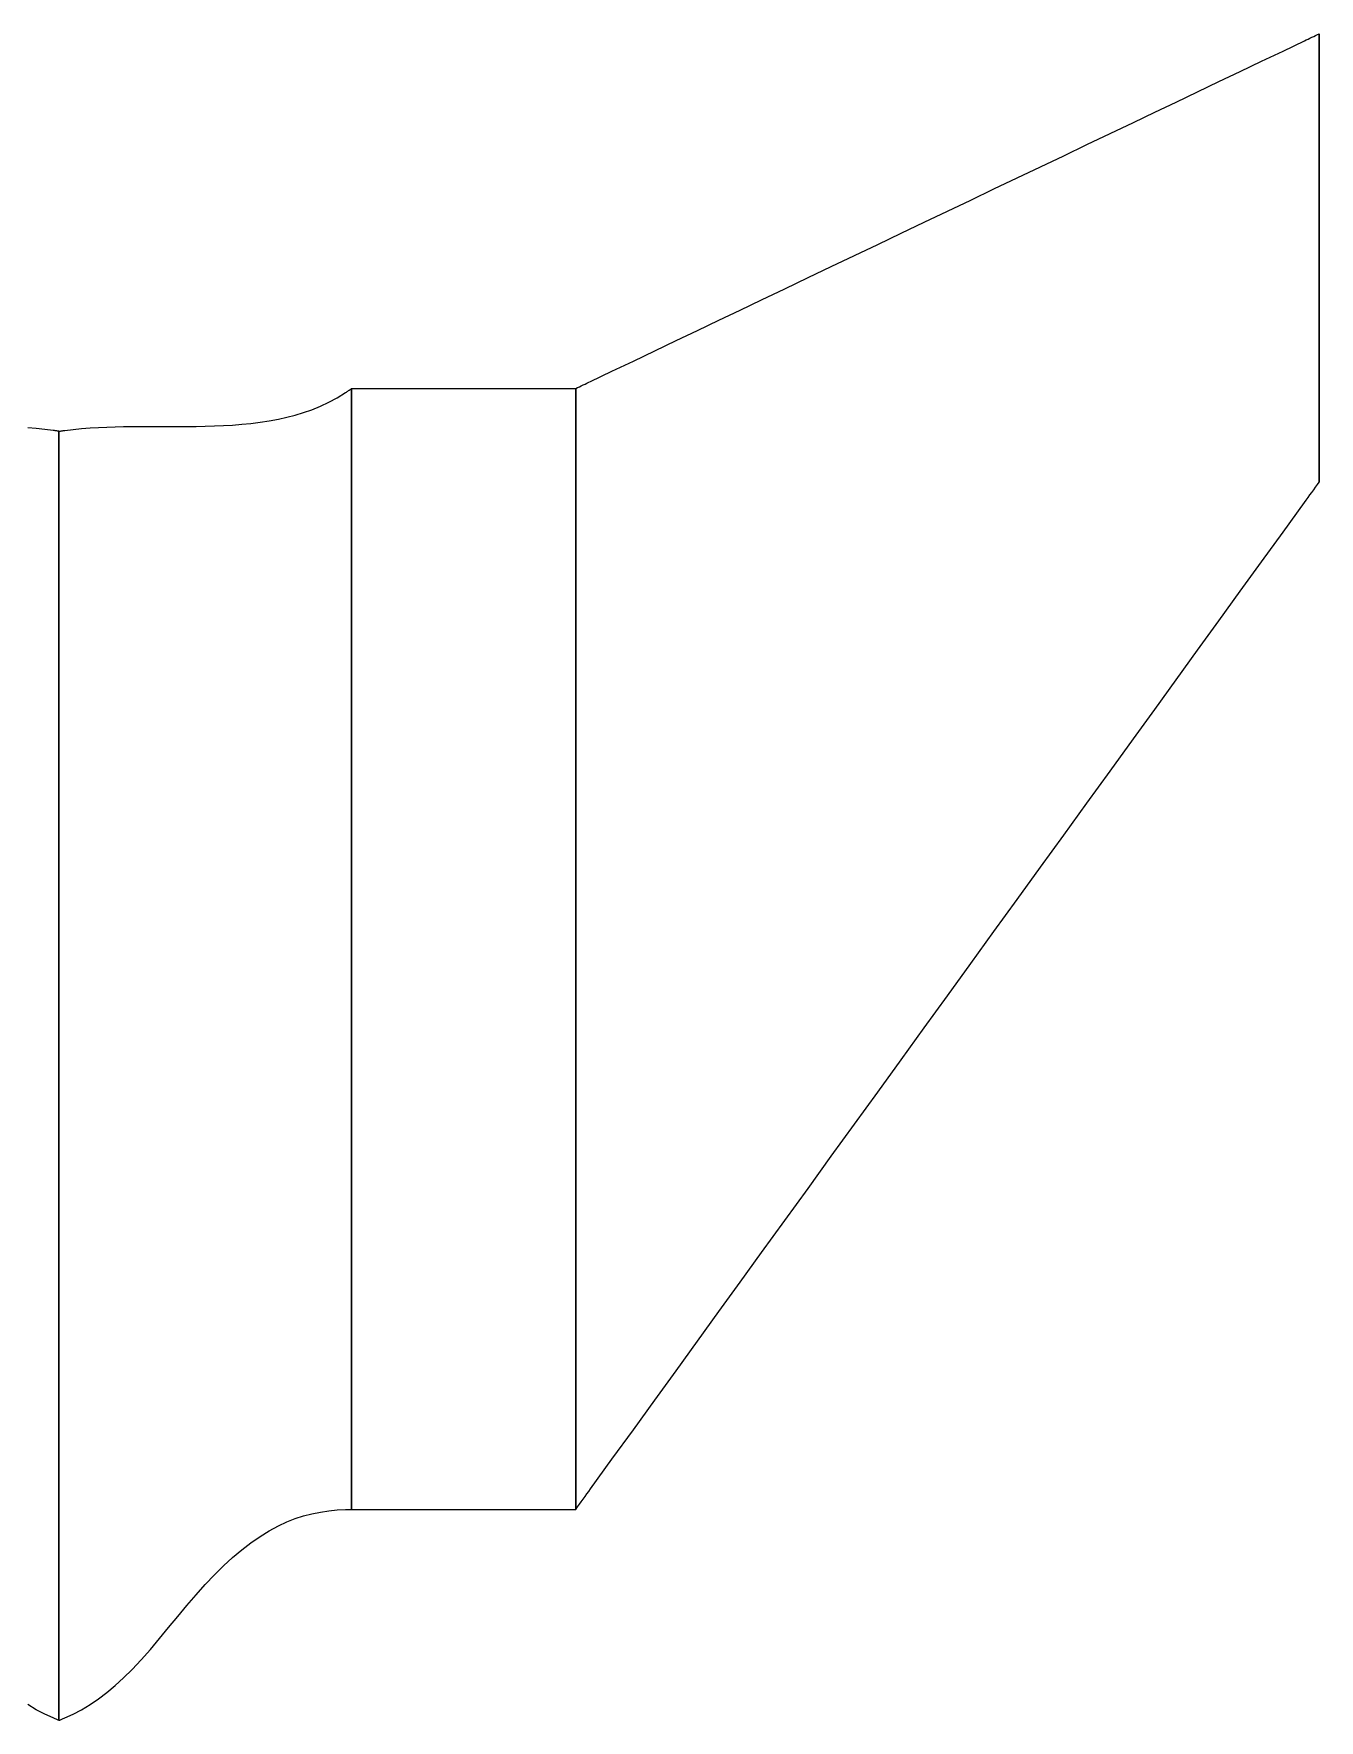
# Model space of a CAD drawing. Header units: metres. Extents: x -0.45 to 0.6, y -0.45 to 0.6.
# Drawn here: x -0.2293 to 0, y 0.3009 to 0.6017 of the extents above; entities that cross this region are included whole.
import ezdxf

# ---------------------------------------------------------------- set-up
doc = ezdxf.new("R2010")
doc.units = ezdxf.units.M

msp = doc.modelspace()

# ---------------------------------------------------------------- linework, layer by layer
at = {"layer": 'LAV-1 main body_Surf[0]_v1', "color": 0}
for points in [[(-0.224784, 0.530802, 0), (-0.224784, 0.530802, 0), (-0.224784, 0.530802, 0), (-0.224784, 0.530802, 0), (-0.224784, 0.530802, 0), (-0.224784, 0.530802, 0), (-0.224784, 0.530802, 0), (-0.224784, 0.530802, 0), (-0.224784, 0.530802, 0), (-0.224914, 0.530821, 0), (-0.225045, 0.53084, 0), (-0.225175, 0.530858, 0), (-0.225306, 0.530876, 0), (-0.225436, 0.530894, 0), (-0.225567, 0.530912, 0), (-0.225697, 0.530929, 0), (-0.225827, 0.530946, 0), (-0.227327, 0.531122, 0), (-0.228827, 0.531267, 0), (-0.230327, 0.531382, 0)], [(-0.224784, 0.530802, 0), (-0.224784, 0.530802, 0), (-0.224784, 0.530802, 0), (-0.224784, 0.530802, 0), (-0.224784, 0.530802, 0), (-0.224784, 0.530802, 0), (-0.224784, 0.530802, 0), (-0.224784, 0.530802, 0), (-0.224784, 0.530802, 0), (-0.224914, 0.530821, 0), (-0.225045, 0.53084, 0), (-0.225175, 0.530858, 0), (-0.225306, 0.530876, 0), (-0.225436, 0.530894, 0), (-0.225567, 0.530912, 0), (-0.225697, 0.530929, 0), (-0.225827, 0.530946, 0), (-0.227327, 0.531122, 0), (-0.228827, 0.531267, 0), (-0.230327, 0.531382, 0)], [(-0.224784, 0.530802, 0), (-0.224784, 0.530802, 0), (-0.224784, 0.530802, 0), (-0.224784, 0.530802, 0), (-0.224784, 0.530802, 0), (-0.224784, 0.530802, 0), (-0.224784, 0.530802, 0), (-0.224784, 0.530802, 0), (-0.224784, 0.530802, 0), (-0.224914, 0.530821, 0), (-0.225045, 0.53084, 0), (-0.225175, 0.530858, 0), (-0.225306, 0.530876, 0), (-0.225436, 0.530894, 0), (-0.225567, 0.530912, 0), (-0.225697, 0.530929, 0), (-0.225827, 0.530946, 0), (-0.227327, 0.531122, 0), (-0.228827, 0.531267, 0), (-0.230327, 0.531382, 0)], [(-0.224784, 0.530802, 0), (-0.224784, 0.530802, 0), (-0.224784, 0.530802, 0), (-0.224784, 0.530802, 0), (-0.224784, 0.530802, 0), (-0.224784, 0.530802, 0), (-0.224784, 0.530802, 0), (-0.224784, 0.530802, 0), (-0.224784, 0.530802, 0), (-0.224914, 0.530821, 0), (-0.225045, 0.53084, 0), (-0.225175, 0.530858, 0), (-0.225306, 0.530876, 0), (-0.225436, 0.530894, 0), (-0.225567, 0.530912, 0), (-0.225697, 0.530929, 0), (-0.225827, 0.530946, 0), (-0.227327, 0.531122, 0), (-0.228827, 0.531267, 0), (-0.230327, 0.531382, 0)], [(-0.224784, 0.530802, 0), (-0.224784, 0.530802, 0), (-0.224784, 0.530802, 0), (-0.224784, 0.530802, 0), (-0.224784, 0.530802, 0), (-0.224784, 0.530802, 0), (-0.224784, 0.530802, 0), (-0.224784, 0.530802, 0), (-0.224784, 0.530802, 0), (-0.224784, 0.501835, 0), (-0.224784, 0.472864, 0), (-0.224784, 0.443875, 0), (-0.224784, 0.414834, 0), (-0.224784, 0.385709, 0), (-0.224784, 0.356582, 0), (-0.224784, 0.327631, 0), (-0.224784, 0.300904, 0), (-0.224784, 0.300904, 0), (-0.224784, 0.300904, 0), (-0.224784, 0.300904, 0), (-0.224784, 0.300904, 0), (-0.224784, 0.300904, 0), (-0.224784, 0.300904, 0), (-0.224784, 0.300904, 0), (-0.224784, 0.300904, 0), (-0.224784, 0.300904, 0), (-0.224784, 0.300904, 0), (-0.224784, 0.300904, 0), (-0.224784, 0.300904, 0), (-0.224784, 0.300904, 0), (-0.224784, 0.300904, 0), (-0.224784, 0.300904, 0), (-0.224784, 0.300904, 0), (-0.224784, 0.327631, 0), (-0.224784, 0.356582, 0), (-0.224784, 0.385709, 0), (-0.224784, 0.414834, 0), (-0.224784, 0.443875, 0), (-0.224784, 0.472864, 0), (-0.224784, 0.501835, 0), (-0.224784, 0.530802, 0), (-0.224784, 0.530802, 0), (-0.224784, 0.530802, 0), (-0.224784, 0.530802, 0), (-0.224784, 0.530802, 0), (-0.224784, 0.530802, 0), (-0.224784, 0.530802, 0), (-0.224784, 0.530802, 0), (-0.224784, 0.530802, 0), (-0.224784, 0.530802, 0), (-0.224784, 0.530802, 0), (-0.224784, 0.530802, 0), (-0.224784, 0.530802, 0)], [(-0.224784, 0.530802, 0), (-0.224784, 0.530802, 0), (-0.224784, 0.530802, 0), (-0.224784, 0.530802, 0), (-0.224784, 0.530802, 0), (-0.224784, 0.530802, 0), (-0.224784, 0.530802, 0), (-0.224784, 0.530802, 0), (-0.224784, 0.530802, 0), (-0.224784, 0.501877, 0), (-0.224784, 0.472941, 0), (-0.224784, 0.444007, 0), (-0.224784, 0.415081, 0), (-0.224784, 0.386162, 0), (-0.224784, 0.357245, 0), (-0.224784, 0.328319, 0), (-0.224784, 0.300904, 0), (-0.224784, 0.300904, 0), (-0.224784, 0.300904, 0), (-0.224784, 0.300904, 0), (-0.224784, 0.300904, 0), (-0.224784, 0.300904, 0), (-0.224784, 0.300904, 0), (-0.224784, 0.300904, 0), (-0.224784, 0.300904, 0), (-0.224784, 0.300904, 0), (-0.224784, 0.300904, 0), (-0.224784, 0.300904, 0), (-0.224784, 0.300904, 0), (-0.224784, 0.300904, 0), (-0.224784, 0.300904, 0), (-0.224784, 0.300904, 0), (-0.224784, 0.300904, 0), (-0.224784, 0.326942, 0), (-0.224784, 0.355919, 0), (-0.224784, 0.385256, 0), (-0.224784, 0.414586, 0), (-0.224784, 0.443743, 0), (-0.224784, 0.472787, 0), (-0.224784, 0.501793, 0), (-0.224784, 0.530802, 0), (-0.224784, 0.530802, 0), (-0.224784, 0.530802, 0), (-0.224784, 0.530802, 0), (-0.224784, 0.530802, 0), (-0.224784, 0.530802, 0), (-0.224784, 0.530802, 0), (-0.224784, 0.530802, 0), (-0.224784, 0.530802, 0), (-0.224784, 0.530802, 0), (-0.224784, 0.530802, 0), (-0.224784, 0.530802, 0), (-0.224784, 0.530802, 0)], [(-0.224784, 0.300904, 0), (-0.224784, 0.300904, 0), (-0.224784, 0.300904, 0), (-0.224784, 0.300904, 0), (-0.224784, 0.300904, 0), (-0.224784, 0.300904, 0), (-0.224784, 0.300904, 0), (-0.224784, 0.300904, 0), (-0.224784, 0.300904, 0), (-0.224914, 0.300951, 0), (-0.225045, 0.301, 0), (-0.225175, 0.301049, 0), (-0.225306, 0.301099, 0), (-0.225436, 0.30115, 0), (-0.225567, 0.301202, 0), (-0.225697, 0.301255, 0), (-0.225827, 0.301309, 0), (-0.227327, 0.301989, 0), (-0.228827, 0.302784, 0), (-0.230327, 0.303694, 0)], [(-0.224784, 0.300904, 0), (-0.224784, 0.300904, 0), (-0.224784, 0.300904, 0), (-0.224784, 0.300904, 0), (-0.224784, 0.300904, 0), (-0.224784, 0.300904, 0), (-0.224784, 0.300904, 0), (-0.224784, 0.300904, 0), (-0.224784, 0.300904, 0), (-0.224914, 0.300951, 0), (-0.225045, 0.301, 0), (-0.225175, 0.301049, 0), (-0.225306, 0.301099, 0), (-0.225436, 0.30115, 0), (-0.225567, 0.301202, 0), (-0.225697, 0.301255, 0), (-0.225827, 0.301309, 0), (-0.227327, 0.301989, 0), (-0.228827, 0.302784, 0), (-0.230327, 0.303694, 0)], [(-0.224784, 0.300904, 0), (-0.224784, 0.300904, 0), (-0.224784, 0.300904, 0), (-0.224784, 0.300904, 0), (-0.224784, 0.300904, 0), (-0.224784, 0.300904, 0), (-0.224784, 0.300904, 0), (-0.224784, 0.300904, 0), (-0.224784, 0.300904, 0), (-0.224914, 0.300951, 0), (-0.225045, 0.301, 0), (-0.225175, 0.301049, 0), (-0.225306, 0.301099, 0), (-0.225436, 0.30115, 0), (-0.225567, 0.301202, 0), (-0.225697, 0.301255, 0), (-0.225827, 0.301309, 0), (-0.227327, 0.301989, 0), (-0.228827, 0.302784, 0), (-0.230327, 0.303694, 0)]]:
    msp.add_polyline3d(points, dxfattribs=at)
at = {"layer": 'LAV-1 main body_Surf[1]_v1', "color": 0}
for points in [[(-0.224784, 0.530802, 0), (-0.224784, 0.530802, 0), (-0.224784, 0.530802, 0), (-0.224784, 0.530802, 0), (-0.224784, 0.530802, 0), (-0.224784, 0.530802, 0), (-0.224784, 0.530802, 0), (-0.224784, 0.530802, 0), (-0.224784, 0.530802, 0), (-0.224653, 0.530821, 0), (-0.224523, 0.53084, 0), (-0.224393, 0.530858, 0), (-0.224262, 0.530876, 0), (-0.224132, 0.530894, 0), (-0.224001, 0.530912, 0), (-0.223871, 0.530929, 0), (-0.22374, 0.530946, 0), (-0.22224, 0.531122, 0), (-0.22074, 0.531267, 0), (-0.21924, 0.531382, 0), (-0.21774, 0.531472, 0), (-0.21624, 0.531539, 0), (-0.21474, 0.531587, 0), (-0.21324, 0.531618, 0), (-0.21174, 0.531637, 0), (-0.21011, 0.531647, 0), (-0.20848, 0.531649, 0), (-0.206849, 0.531646, 0), (-0.205219, 0.531643, 0), (-0.203588, 0.531643, 0), (-0.201958, 0.531649, 0), (-0.200327, 0.531666, 0), (-0.198697, 0.531696, 0), (-0.197067, 0.531743, 0), (-0.195436, 0.531813, 0), (-0.193806, 0.531909, 0), (-0.192175, 0.532037, 0), (-0.190545, 0.532201, 0), (-0.188914, 0.532406, 0), (-0.187284, 0.532657, 0), (-0.185653, 0.532959, 0), (-0.184153, 0.533286, 0), (-0.182653, 0.53367, 0), (-0.181153, 0.53412, 0), (-0.179653, 0.534647, 0), (-0.178153, 0.535259, 0), (-0.176653, 0.535966, 0), (-0.175153, 0.536779, 0), (-0.173653, 0.537707, 0), (-0.173523, 0.537794, 0), (-0.173393, 0.537881, 0), (-0.173262, 0.537969, 0), (-0.173132, 0.538059, 0), (-0.173001, 0.538149, 0), (-0.172871, 0.53824, 0), (-0.17274, 0.538332, 0), (-0.17261, 0.538425, 0), (-0.17251, 0.538425, 0), (-0.17241, 0.538425, 0), (-0.17231, 0.538425, 0), (-0.17221, 0.538425, 0), (-0.17211, 0.538425, 0), (-0.17201, 0.538425, 0), (-0.17191, 0.538425, 0), (-0.17181, 0.538425, 0), (-0.17066, 0.538425, 0), (-0.16951, 0.538425, 0), (-0.16836, 0.538425, 0), (-0.16721, 0.538425, 0), (-0.16606, 0.538425, 0), (-0.16491, 0.538425, 0), (-0.16376, 0.538425, 0), (-0.16261, 0.538425, 0), (-0.16136, 0.538425, 0), (-0.16011, 0.538425, 0), (-0.15886, 0.538425, 0), (-0.15761, 0.538425, 0), (-0.15636, 0.538425, 0), (-0.15511, 0.538425, 0), (-0.15386, 0.538425, 0), (-0.15261, 0.538425, 0), (-0.15136, 0.538425, 0), (-0.15011, 0.538425, 0), (-0.14886, 0.538425, 0), (-0.14761, 0.538425, 0), (-0.14636, 0.538425, 0), (-0.14511, 0.538425, 0), (-0.14386, 0.538425, 0), (-0.14261, 0.538425, 0), (-0.14146, 0.538425, 0), (-0.14031, 0.538425, 0), (-0.13916, 0.538425, 0), (-0.13801, 0.538425, 0), (-0.13686, 0.538425, 0), (-0.13571, 0.538425, 0), (-0.13456, 0.538425, 0), (-0.13341, 0.538425, 0), (-0.13331, 0.538425, 0), (-0.13321, 0.538425, 0), (-0.13311, 0.538425, 0), (-0.13301, 0.538425, 0), (-0.13291, 0.538425, 0), (-0.13281, 0.538425, 0), (-0.13271, 0.538425, 0), (-0.13261, 0.538425, 0), (-0.132278, 0.538583, 0), (-0.131947, 0.538741, 0), (-0.131615, 0.5389, 0), (-0.131284, 0.539058, 0), (-0.130952, 0.539216, 0), (-0.130621, 0.539374, 0), (-0.130289, 0.539532, 0), (-0.129958, 0.539691, 0), (-0.126145, 0.54151, 0), (-0.122333, 0.543329, 0), (-0.11852, 0.545148, 0), (-0.114708, 0.546967, 0), (-0.110895, 0.548786, 0), (-0.107083, 0.550605, 0), (-0.10327, 0.552424, 0), (-0.099457, 0.554243, 0), (-0.095313, 0.556221, 0), (-0.091169, 0.558198, 0), (-0.087025, 0.560175, 0), (-0.082881, 0.562152, 0), (-0.078737, 0.56413, 0), (-0.074593, 0.566107, 0), (-0.070449, 0.568084, 0), (-0.066305, 0.570062, 0), (-0.062161, 0.572039, 0), (-0.058017, 0.574016, 0), (-0.053873, 0.575993, 0), (-0.049729, 0.577971, 0), (-0.045585, 0.579948, 0), (-0.041441, 0.581925, 0), (-0.037297, 0.583903, 0), (-0.033153, 0.58588, 0), (-0.02934, 0.587699, 0), (-0.025527, 0.589518, 0), (-0.021715, 0.591337, 0), (-0.017902, 0.593156, 0), (-0.01409, 0.594975, 0), (-0.010277, 0.596794, 0), (-0.006465, 0.598614, 0), (-0.002652, 0.600433, 0), (-0.002321, 0.600591, 0), (-0.001989, 0.600749, 0), (-0.001658, 0.600907, 0), (-0.001326, 0.601065, 0), (-0.000995, 0.601224, 0), (-0.000663, 0.601382, 0), (-0.000332, 0.60154, 0), (0, 0.601698, 0), (0, 0.601698, 0), (0, 0.601698, 0), (0, 0.601698, 0), (0, 0.601698, 0), (0, 0.601698, 0), (0, 0.601698, 0), (0, 0.601698, 0), (0, 0.601698, 0)], [(-0.224784, 0.530802, 0), (-0.224784, 0.530802, 0), (-0.224784, 0.530802, 0), (-0.224784, 0.530802, 0), (-0.224784, 0.530802, 0), (-0.224784, 0.530802, 0), (-0.224784, 0.530802, 0), (-0.224784, 0.530802, 0), (-0.224784, 0.530802, 0), (-0.224653, 0.530821, 0), (-0.224523, 0.53084, 0), (-0.224393, 0.530858, 0), (-0.224262, 0.530876, 0), (-0.224132, 0.530894, 0), (-0.224001, 0.530912, 0), (-0.223871, 0.530929, 0), (-0.22374, 0.530946, 0), (-0.22224, 0.531122, 0), (-0.22074, 0.531267, 0), (-0.21924, 0.531382, 0), (-0.21774, 0.531472, 0), (-0.21624, 0.531539, 0), (-0.21474, 0.531587, 0), (-0.21324, 0.531618, 0), (-0.21174, 0.531637, 0), (-0.21011, 0.531647, 0), (-0.20848, 0.531649, 0), (-0.206849, 0.531646, 0), (-0.205219, 0.531643, 0), (-0.203588, 0.531643, 0), (-0.201958, 0.531649, 0), (-0.200327, 0.531666, 0), (-0.198697, 0.531696, 0), (-0.197067, 0.531743, 0), (-0.195436, 0.531813, 0), (-0.193806, 0.531909, 0), (-0.192175, 0.532037, 0), (-0.190545, 0.532201, 0), (-0.188914, 0.532406, 0), (-0.187284, 0.532657, 0), (-0.185653, 0.532959, 0), (-0.184153, 0.533286, 0), (-0.182653, 0.53367, 0), (-0.181153, 0.53412, 0), (-0.179653, 0.534647, 0), (-0.178153, 0.535259, 0), (-0.176653, 0.535966, 0), (-0.175153, 0.536779, 0), (-0.173653, 0.537707, 0), (-0.173523, 0.537794, 0), (-0.173393, 0.537881, 0), (-0.173262, 0.537969, 0), (-0.173132, 0.538059, 0), (-0.173001, 0.538149, 0), (-0.172871, 0.53824, 0), (-0.17274, 0.538332, 0), (-0.17261, 0.538425, 0), (-0.17251, 0.538425, 0), (-0.17241, 0.538425, 0), (-0.17231, 0.538425, 0), (-0.17221, 0.538425, 0), (-0.17211, 0.538425, 0), (-0.17201, 0.538425, 0), (-0.17191, 0.538425, 0), (-0.17181, 0.538425, 0), (-0.17066, 0.538425, 0), (-0.16951, 0.538425, 0), (-0.16836, 0.538425, 0), (-0.16721, 0.538425, 0), (-0.16606, 0.538425, 0), (-0.16491, 0.538425, 0), (-0.16376, 0.538425, 0), (-0.16261, 0.538425, 0), (-0.16136, 0.538425, 0), (-0.16011, 0.538425, 0), (-0.15886, 0.538425, 0), (-0.15761, 0.538425, 0), (-0.15636, 0.538425, 0), (-0.15511, 0.538425, 0), (-0.15386, 0.538425, 0), (-0.15261, 0.538425, 0), (-0.15136, 0.538425, 0), (-0.15011, 0.538425, 0), (-0.14886, 0.538425, 0), (-0.14761, 0.538425, 0), (-0.14636, 0.538425, 0), (-0.14511, 0.538425, 0), (-0.14386, 0.538425, 0), (-0.14261, 0.538425, 0), (-0.14146, 0.538425, 0), (-0.14031, 0.538425, 0), (-0.13916, 0.538425, 0), (-0.13801, 0.538425, 0), (-0.13686, 0.538425, 0), (-0.13571, 0.538425, 0), (-0.13456, 0.538425, 0), (-0.13341, 0.538425, 0), (-0.13331, 0.538425, 0), (-0.13321, 0.538425, 0), (-0.13311, 0.538425, 0), (-0.13301, 0.538425, 0), (-0.13291, 0.538425, 0), (-0.13281, 0.538425, 0), (-0.13271, 0.538425, 0), (-0.13261, 0.538425, 0), (-0.132278, 0.538583, 0), (-0.131947, 0.538741, 0), (-0.131615, 0.5389, 0), (-0.131284, 0.539058, 0), (-0.130952, 0.539216, 0), (-0.130621, 0.539374, 0), (-0.130289, 0.539532, 0), (-0.129958, 0.539691, 0), (-0.126145, 0.54151, 0), (-0.122333, 0.543329, 0), (-0.11852, 0.545148, 0), (-0.114708, 0.546967, 0), (-0.110895, 0.548786, 0), (-0.107083, 0.550605, 0), (-0.10327, 0.552424, 0), (-0.099457, 0.554243, 0), (-0.095313, 0.556221, 0), (-0.091169, 0.558198, 0), (-0.087025, 0.560175, 0), (-0.082881, 0.562152, 0), (-0.078737, 0.56413, 0), (-0.074593, 0.566107, 0), (-0.070449, 0.568084, 0), (-0.066305, 0.570062, 0), (-0.062161, 0.572039, 0), (-0.058017, 0.574016, 0), (-0.053873, 0.575993, 0), (-0.049729, 0.577971, 0), (-0.045585, 0.579948, 0), (-0.041441, 0.581925, 0), (-0.037297, 0.583903, 0), (-0.033153, 0.58588, 0), (-0.02934, 0.587699, 0), (-0.025527, 0.589518, 0), (-0.021715, 0.591337, 0), (-0.017902, 0.593156, 0), (-0.01409, 0.594975, 0), (-0.010277, 0.596794, 0), (-0.006465, 0.598614, 0), (-0.002652, 0.600433, 0), (-0.002321, 0.600591, 0), (-0.001989, 0.600749, 0), (-0.001658, 0.600907, 0), (-0.001326, 0.601065, 0), (-0.000995, 0.601224, 0), (-0.000663, 0.601382, 0), (-0.000332, 0.60154, 0), (0, 0.601698, 0), (0, 0.601698, 0), (0, 0.601698, 0), (0, 0.601698, 0), (0, 0.601698, 0), (0, 0.601698, 0), (0, 0.601698, 0), (0, 0.601698, 0), (0, 0.601698, 0)], [(-0.224784, 0.530802, 0), (-0.224784, 0.530802, 0), (-0.224784, 0.530802, 0), (-0.224784, 0.530802, 0), (-0.224784, 0.530802, 0), (-0.224784, 0.530802, 0), (-0.224784, 0.530802, 0), (-0.224784, 0.530802, 0), (-0.224784, 0.530802, 0), (-0.224653, 0.530821, 0), (-0.224523, 0.53084, 0), (-0.224393, 0.530858, 0), (-0.224262, 0.530876, 0), (-0.224132, 0.530894, 0), (-0.224001, 0.530912, 0), (-0.223871, 0.530929, 0), (-0.22374, 0.530946, 0), (-0.22224, 0.531122, 0), (-0.22074, 0.531267, 0), (-0.21924, 0.531382, 0), (-0.21774, 0.531472, 0), (-0.21624, 0.531539, 0), (-0.21474, 0.531587, 0), (-0.21324, 0.531618, 0), (-0.21174, 0.531637, 0), (-0.21011, 0.531647, 0), (-0.20848, 0.531649, 0), (-0.206849, 0.531646, 0), (-0.205219, 0.531643, 0), (-0.203588, 0.531643, 0), (-0.201958, 0.531649, 0), (-0.200327, 0.531666, 0), (-0.198697, 0.531696, 0), (-0.197067, 0.531743, 0), (-0.195436, 0.531813, 0), (-0.193806, 0.531909, 0), (-0.192175, 0.532037, 0), (-0.190545, 0.532201, 0), (-0.188914, 0.532406, 0), (-0.187284, 0.532657, 0), (-0.185653, 0.532959, 0), (-0.184153, 0.533286, 0), (-0.182653, 0.53367, 0), (-0.181153, 0.53412, 0), (-0.179653, 0.534647, 0), (-0.178153, 0.535259, 0), (-0.176653, 0.535966, 0), (-0.175153, 0.536779, 0), (-0.173653, 0.537707, 0), (-0.173523, 0.537794, 0), (-0.173393, 0.537881, 0), (-0.173262, 0.537969, 0), (-0.173132, 0.538059, 0), (-0.173001, 0.538149, 0), (-0.172871, 0.53824, 0), (-0.17274, 0.538332, 0), (-0.17261, 0.538425, 0), (-0.17251, 0.538425, 0), (-0.17241, 0.538425, 0), (-0.17231, 0.538425, 0), (-0.17221, 0.538425, 0), (-0.17211, 0.538425, 0), (-0.17201, 0.538425, 0), (-0.17191, 0.538425, 0), (-0.17181, 0.538425, 0), (-0.17066, 0.538425, 0), (-0.16951, 0.538425, 0), (-0.16836, 0.538425, 0), (-0.16721, 0.538425, 0), (-0.16606, 0.538425, 0), (-0.16491, 0.538425, 0), (-0.16376, 0.538425, 0), (-0.16261, 0.538425, 0), (-0.16136, 0.538425, 0), (-0.16011, 0.538425, 0), (-0.15886, 0.538425, 0), (-0.15761, 0.538425, 0), (-0.15636, 0.538425, 0), (-0.15511, 0.538425, 0), (-0.15386, 0.538425, 0), (-0.15261, 0.538425, 0), (-0.15136, 0.538425, 0), (-0.15011, 0.538425, 0), (-0.14886, 0.538425, 0), (-0.14761, 0.538425, 0), (-0.14636, 0.538425, 0), (-0.14511, 0.538425, 0), (-0.14386, 0.538425, 0), (-0.14261, 0.538425, 0), (-0.14146, 0.538425, 0), (-0.14031, 0.538425, 0), (-0.13916, 0.538425, 0), (-0.13801, 0.538425, 0), (-0.13686, 0.538425, 0), (-0.13571, 0.538425, 0), (-0.13456, 0.538425, 0), (-0.13341, 0.538425, 0), (-0.13331, 0.538425, 0), (-0.13321, 0.538425, 0), (-0.13311, 0.538425, 0), (-0.13301, 0.538425, 0), (-0.13291, 0.538425, 0), (-0.13281, 0.538425, 0), (-0.13271, 0.538425, 0), (-0.13261, 0.538425, 0), (-0.132278, 0.538583, 0), (-0.131947, 0.538741, 0), (-0.131615, 0.5389, 0), (-0.131284, 0.539058, 0), (-0.130952, 0.539216, 0), (-0.130621, 0.539374, 0), (-0.130289, 0.539532, 0), (-0.129958, 0.539691, 0), (-0.126145, 0.54151, 0), (-0.122333, 0.543329, 0), (-0.11852, 0.545148, 0), (-0.114708, 0.546967, 0), (-0.110895, 0.548786, 0), (-0.107083, 0.550605, 0), (-0.10327, 0.552424, 0), (-0.099457, 0.554243, 0), (-0.095313, 0.556221, 0), (-0.091169, 0.558198, 0), (-0.087025, 0.560175, 0), (-0.082881, 0.562152, 0), (-0.078737, 0.56413, 0), (-0.074593, 0.566107, 0), (-0.070449, 0.568084, 0), (-0.066305, 0.570062, 0), (-0.062161, 0.572039, 0), (-0.058017, 0.574016, 0), (-0.053873, 0.575993, 0), (-0.049729, 0.577971, 0), (-0.045585, 0.579948, 0), (-0.041441, 0.581925, 0), (-0.037297, 0.583903, 0), (-0.033153, 0.58588, 0), (-0.02934, 0.587699, 0), (-0.025527, 0.589518, 0), (-0.021715, 0.591337, 0), (-0.017902, 0.593156, 0), (-0.01409, 0.594975, 0), (-0.010277, 0.596794, 0), (-0.006465, 0.598614, 0), (-0.002652, 0.600433, 0), (-0.002321, 0.600591, 0), (-0.001989, 0.600749, 0), (-0.001658, 0.600907, 0), (-0.001326, 0.601065, 0), (-0.000995, 0.601224, 0), (-0.000663, 0.601382, 0), (-0.000332, 0.60154, 0), (0, 0.601698, 0), (0, 0.601698, 0), (0, 0.601698, 0), (0, 0.601698, 0), (0, 0.601698, 0), (0, 0.601698, 0), (0, 0.601698, 0), (0, 0.601698, 0), (0, 0.601698, 0)], [(-0.224784, 0.530802, 0), (-0.224784, 0.530802, 0), (-0.224784, 0.530802, 0), (-0.224784, 0.530802, 0), (-0.224784, 0.530802, 0), (-0.224784, 0.530802, 0), (-0.224784, 0.530802, 0), (-0.224784, 0.530802, 0), (-0.224784, 0.530802, 0), (-0.224653, 0.530821, 0), (-0.224523, 0.53084, 0), (-0.224393, 0.530858, 0), (-0.224262, 0.530876, 0), (-0.224132, 0.530894, 0), (-0.224001, 0.530912, 0), (-0.223871, 0.530929, 0), (-0.22374, 0.530946, 0), (-0.22224, 0.531122, 0), (-0.22074, 0.531267, 0), (-0.21924, 0.531382, 0), (-0.21774, 0.531472, 0), (-0.21624, 0.531539, 0), (-0.21474, 0.531587, 0), (-0.21324, 0.531618, 0), (-0.21174, 0.531637, 0), (-0.21011, 0.531647, 0), (-0.20848, 0.531649, 0), (-0.206849, 0.531646, 0), (-0.205219, 0.531643, 0), (-0.203588, 0.531643, 0), (-0.201958, 0.531649, 0), (-0.200327, 0.531666, 0), (-0.198697, 0.531696, 0), (-0.197067, 0.531743, 0), (-0.195436, 0.531813, 0), (-0.193806, 0.531909, 0), (-0.192175, 0.532037, 0), (-0.190545, 0.532201, 0), (-0.188914, 0.532406, 0), (-0.187284, 0.532657, 0), (-0.185653, 0.532959, 0), (-0.184153, 0.533286, 0), (-0.182653, 0.53367, 0), (-0.181153, 0.53412, 0), (-0.179653, 0.534647, 0), (-0.178153, 0.535259, 0), (-0.176653, 0.535966, 0), (-0.175153, 0.536779, 0), (-0.173653, 0.537707, 0), (-0.173523, 0.537794, 0), (-0.173393, 0.537881, 0), (-0.173262, 0.537969, 0), (-0.173132, 0.538059, 0), (-0.173001, 0.538149, 0), (-0.172871, 0.53824, 0), (-0.17274, 0.538332, 0), (-0.17261, 0.538425, 0), (-0.17251, 0.538425, 0), (-0.17241, 0.538425, 0), (-0.17231, 0.538425, 0), (-0.17221, 0.538425, 0), (-0.17211, 0.538425, 0), (-0.17201, 0.538425, 0), (-0.17191, 0.538425, 0), (-0.17181, 0.538425, 0), (-0.17066, 0.538425, 0), (-0.16951, 0.538425, 0), (-0.16836, 0.538425, 0), (-0.16721, 0.538425, 0), (-0.16606, 0.538425, 0), (-0.16491, 0.538425, 0), (-0.16376, 0.538425, 0), (-0.16261, 0.538425, 0), (-0.16136, 0.538425, 0), (-0.16011, 0.538425, 0), (-0.15886, 0.538425, 0), (-0.15761, 0.538425, 0), (-0.15636, 0.538425, 0), (-0.15511, 0.538425, 0), (-0.15386, 0.538425, 0), (-0.15261, 0.538425, 0), (-0.15136, 0.538425, 0), (-0.15011, 0.538425, 0), (-0.14886, 0.538425, 0), (-0.14761, 0.538425, 0), (-0.14636, 0.538425, 0), (-0.14511, 0.538425, 0), (-0.14386, 0.538425, 0), (-0.14261, 0.538425, 0), (-0.14146, 0.538425, 0), (-0.14031, 0.538425, 0), (-0.13916, 0.538425, 0), (-0.13801, 0.538425, 0), (-0.13686, 0.538425, 0), (-0.13571, 0.538425, 0), (-0.13456, 0.538425, 0), (-0.13341, 0.538425, 0), (-0.13331, 0.538425, 0), (-0.13321, 0.538425, 0), (-0.13311, 0.538425, 0), (-0.13301, 0.538425, 0), (-0.13291, 0.538425, 0), (-0.13281, 0.538425, 0), (-0.13271, 0.538425, 0), (-0.13261, 0.538425, 0), (-0.132278, 0.538583, 0), (-0.131947, 0.538741, 0), (-0.131615, 0.5389, 0), (-0.131284, 0.539058, 0), (-0.130952, 0.539216, 0), (-0.130621, 0.539374, 0), (-0.130289, 0.539532, 0), (-0.129958, 0.539691, 0), (-0.126145, 0.54151, 0), (-0.122333, 0.543329, 0), (-0.11852, 0.545148, 0), (-0.114708, 0.546967, 0), (-0.110895, 0.548786, 0), (-0.107083, 0.550605, 0), (-0.10327, 0.552424, 0), (-0.099457, 0.554243, 0), (-0.095313, 0.556221, 0), (-0.091169, 0.558198, 0), (-0.087025, 0.560175, 0), (-0.082881, 0.562152, 0), (-0.078737, 0.56413, 0), (-0.074593, 0.566107, 0), (-0.070449, 0.568084, 0), (-0.066305, 0.570062, 0), (-0.062161, 0.572039, 0), (-0.058017, 0.574016, 0), (-0.053873, 0.575993, 0), (-0.049729, 0.577971, 0), (-0.045585, 0.579948, 0), (-0.041441, 0.581925, 0), (-0.037297, 0.583903, 0), (-0.033153, 0.58588, 0), (-0.02934, 0.587699, 0), (-0.025527, 0.589518, 0), (-0.021715, 0.591337, 0), (-0.017902, 0.593156, 0), (-0.01409, 0.594975, 0), (-0.010277, 0.596794, 0), (-0.006465, 0.598614, 0), (-0.002652, 0.600433, 0), (-0.002321, 0.600591, 0), (-0.001989, 0.600749, 0), (-0.001658, 0.600907, 0), (-0.001326, 0.601065, 0), (-0.000995, 0.601224, 0), (-0.000663, 0.601382, 0), (-0.000332, 0.60154, 0), (0, 0.601698, 0), (0, 0.601698, 0), (0, 0.601698, 0), (0, 0.601698, 0), (0, 0.601698, 0), (0, 0.601698, 0), (0, 0.601698, 0), (0, 0.601698, 0), (0, 0.601698, 0)], [(0, 0.601698, 0), (0, 0.601698, 0), (0, 0.601698, 0), (0, 0.601698, 0), (0, 0.601698, 0), (0, 0.601698, 0), (0, 0.601698, 0), (0, 0.601698, 0), (0, 0.601698, 0), (0, 0.591637, 0), (0, 0.581572, 0), (0, 0.571509, 0), (0, 0.561447, 0), (0, 0.551388, 0), (0, 0.54133, 0), (0, 0.531269, 0), (0, 0.521733, 0), (0, 0.521733, 0), (0, 0.521733, 0), (0, 0.521733, 0), (0, 0.521733, 0), (0, 0.521733, 0), (0, 0.521733, 0), (0, 0.521733, 0), (0, 0.521733, 0), (0, 0.521733, 0), (0, 0.521733, 0), (0, 0.521733, 0), (0, 0.521733, 0), (0, 0.521733, 0), (0, 0.521733, 0), (0, 0.521733, 0), (0, 0.521733, 0), (0, 0.53079, 0), (0, 0.540869, 0), (0, 0.551073, 0), (0, 0.561275, 0), (0, 0.571416, 0), (0, 0.581519, 0), (0, 0.591608, 0), (0, 0.601698, 0), (0, 0.601698, 0), (0, 0.601698, 0), (0, 0.601698, 0), (0, 0.601698, 0), (0, 0.601698, 0), (0, 0.601698, 0), (0, 0.601698, 0), (0, 0.601698, 0)], [(0, 0.601698, 0), (0, 0.601698, 0), (0, 0.601698, 0), (0, 0.601698, 0), (0, 0.601698, 0), (0, 0.601698, 0), (0, 0.601698, 0), (0, 0.601698, 0), (0, 0.601698, 0), (0, 0.591622, 0), (0, 0.581545, 0), (0, 0.571463, 0), (0, 0.561361, 0), (0, 0.551231, 0), (0, 0.5411, 0), (0, 0.53103, 0), (0, 0.521733, 0), (0, 0.521733, 0), (0, 0.521733, 0), (0, 0.521733, 0), (0, 0.521733, 0), (0, 0.521733, 0), (0, 0.521733, 0), (0, 0.521733, 0), (0, 0.521733, 0), (0, 0.521733, 0), (0, 0.521733, 0), (0, 0.521733, 0), (0, 0.521733, 0), (0, 0.521733, 0), (0, 0.521733, 0), (0, 0.521733, 0), (0, 0.521733, 0), (0, 0.53103, 0), (0, 0.5411, 0), (0, 0.551231, 0), (0, 0.561361, 0), (0, 0.571463, 0), (0, 0.581545, 0), (0, 0.591622, 0), (0, 0.601698, 0), (0, 0.601698, 0), (0, 0.601698, 0), (0, 0.601698, 0), (0, 0.601698, 0), (0, 0.601698, 0), (0, 0.601698, 0), (0, 0.601698, 0), (0, 0.601698, 0)], [(-0.17261, 0.538425, 0), (-0.17261, 0.538425, 0), (-0.17261, 0.538425, 0), (-0.17261, 0.538425, 0), (-0.17261, 0.538425, 0), (-0.17261, 0.538425, 0), (-0.17261, 0.538425, 0), (-0.17261, 0.538425, 0), (-0.17261, 0.538425, 0), (-0.17261, 0.513273, 0), (-0.17261, 0.48811, 0), (-0.17261, 0.462951, 0), (-0.17261, 0.437798, 0), (-0.17261, 0.412651, 0), (-0.17261, 0.387506, 0), (-0.17261, 0.362353, 0), (-0.17261, 0.338513, 0), (-0.17261, 0.338513, 0), (-0.17261, 0.338513, 0), (-0.17261, 0.338513, 0), (-0.17261, 0.338513, 0), (-0.17261, 0.338513, 0), (-0.17261, 0.338513, 0), (-0.17261, 0.338513, 0), (-0.17261, 0.338513, 0), (-0.17261, 0.338513, 0), (-0.17261, 0.338513, 0), (-0.17261, 0.338513, 0), (-0.17261, 0.338513, 0), (-0.17261, 0.338513, 0), (-0.17261, 0.338513, 0), (-0.17261, 0.338513, 0), (-0.17261, 0.338513, 0), (-0.17261, 0.361155, 0), (-0.17261, 0.386352, 0), (-0.17261, 0.411863, 0), (-0.17261, 0.437368, 0), (-0.17261, 0.462721, 0), (-0.17261, 0.487977, 0), (-0.17261, 0.513199, 0), (-0.17261, 0.538425, 0), (-0.17261, 0.538425, 0), (-0.17261, 0.538425, 0), (-0.17261, 0.538425, 0), (-0.17261, 0.538425, 0), (-0.17261, 0.538425, 0), (-0.17261, 0.538425, 0), (-0.17261, 0.538425, 0), (-0.17261, 0.538425, 0)], [(-0.13261, 0.538425, 0), (-0.13261, 0.538425, 0), (-0.13261, 0.538425, 0), (-0.13261, 0.538425, 0), (-0.13261, 0.538425, 0), (-0.13261, 0.538425, 0), (-0.13261, 0.538425, 0), (-0.13261, 0.538425, 0), (-0.13261, 0.538425, 0), (-0.13261, 0.513273, 0), (-0.13261, 0.48811, 0), (-0.13261, 0.462951, 0), (-0.13261, 0.437798, 0), (-0.13261, 0.412651, 0), (-0.13261, 0.387506, 0), (-0.13261, 0.362353, 0), (-0.13261, 0.338513, 0), (-0.13261, 0.338513, 0), (-0.13261, 0.338513, 0), (-0.13261, 0.338513, 0), (-0.13261, 0.338513, 0), (-0.13261, 0.338513, 0), (-0.13261, 0.338513, 0), (-0.13261, 0.338513, 0), (-0.13261, 0.338513, 0), (-0.13261, 0.338513, 0), (-0.13261, 0.338513, 0), (-0.13261, 0.338513, 0), (-0.13261, 0.338513, 0), (-0.13261, 0.338513, 0), (-0.13261, 0.338513, 0), (-0.13261, 0.338513, 0), (-0.13261, 0.338513, 0), (-0.13261, 0.361155, 0), (-0.13261, 0.386352, 0), (-0.13261, 0.411863, 0), (-0.13261, 0.437368, 0), (-0.13261, 0.462721, 0), (-0.13261, 0.487977, 0), (-0.13261, 0.513199, 0), (-0.13261, 0.538425, 0), (-0.13261, 0.538425, 0), (-0.13261, 0.538425, 0), (-0.13261, 0.538425, 0), (-0.13261, 0.538425, 0), (-0.13261, 0.538425, 0), (-0.13261, 0.538425, 0), (-0.13261, 0.538425, 0), (-0.13261, 0.538425, 0)], [(-0.224784, 0.530802, 0), (-0.224784, 0.530802, 0), (-0.224784, 0.530802, 0), (-0.224784, 0.530802, 0), (-0.224784, 0.530802, 0), (-0.224784, 0.530802, 0), (-0.224784, 0.530802, 0), (-0.224784, 0.530802, 0), (-0.224784, 0.530802, 0), (-0.224784, 0.501835, 0), (-0.224784, 0.472864, 0), (-0.224784, 0.443875, 0), (-0.224784, 0.414834, 0), (-0.224784, 0.385709, 0), (-0.224784, 0.356582, 0), (-0.224784, 0.327631, 0), (-0.224784, 0.300904, 0), (-0.224784, 0.300904, 0), (-0.224784, 0.300904, 0), (-0.224784, 0.300904, 0), (-0.224784, 0.300904, 0), (-0.224784, 0.300904, 0), (-0.224784, 0.300904, 0), (-0.224784, 0.300904, 0), (-0.224784, 0.300904, 0), (-0.224784, 0.300904, 0), (-0.224784, 0.300904, 0), (-0.224784, 0.300904, 0), (-0.224784, 0.300904, 0), (-0.224784, 0.300904, 0), (-0.224784, 0.300904, 0), (-0.224784, 0.300904, 0), (-0.224784, 0.300904, 0), (-0.224784, 0.327631, 0), (-0.224784, 0.356582, 0), (-0.224784, 0.385709, 0), (-0.224784, 0.414834, 0), (-0.224784, 0.443875, 0), (-0.224784, 0.472864, 0), (-0.224784, 0.501835, 0), (-0.224784, 0.530802, 0), (-0.224784, 0.530802, 0), (-0.224784, 0.530802, 0), (-0.224784, 0.530802, 0), (-0.224784, 0.530802, 0), (-0.224784, 0.530802, 0), (-0.224784, 0.530802, 0), (-0.224784, 0.530802, 0), (-0.224784, 0.530802, 0), (-0.224784, 0.530802, 0), (-0.224784, 0.530802, 0), (-0.224784, 0.530802, 0), (-0.224784, 0.530802, 0)], [(-0.224784, 0.530802, 0), (-0.224784, 0.530802, 0), (-0.224784, 0.530802, 0), (-0.224784, 0.530802, 0), (-0.224784, 0.530802, 0), (-0.224784, 0.530802, 0), (-0.224784, 0.530802, 0), (-0.224784, 0.530802, 0), (-0.224784, 0.530802, 0), (-0.224784, 0.501877, 0), (-0.224784, 0.472941, 0), (-0.224784, 0.444007, 0), (-0.224784, 0.415081, 0), (-0.224784, 0.386162, 0), (-0.224784, 0.357245, 0), (-0.224784, 0.328319, 0), (-0.224784, 0.300904, 0), (-0.224784, 0.300904, 0), (-0.224784, 0.300904, 0), (-0.224784, 0.300904, 0), (-0.224784, 0.300904, 0), (-0.224784, 0.300904, 0), (-0.224784, 0.300904, 0), (-0.224784, 0.300904, 0), (-0.224784, 0.300904, 0), (-0.224784, 0.300904, 0), (-0.224784, 0.300904, 0), (-0.224784, 0.300904, 0), (-0.224784, 0.300904, 0), (-0.224784, 0.300904, 0), (-0.224784, 0.300904, 0), (-0.224784, 0.300904, 0), (-0.224784, 0.300904, 0), (-0.224784, 0.326942, 0), (-0.224784, 0.355919, 0), (-0.224784, 0.385256, 0), (-0.224784, 0.414586, 0), (-0.224784, 0.443743, 0), (-0.224784, 0.472787, 0), (-0.224784, 0.501793, 0), (-0.224784, 0.530802, 0), (-0.224784, 0.530802, 0), (-0.224784, 0.530802, 0), (-0.224784, 0.530802, 0), (-0.224784, 0.530802, 0), (-0.224784, 0.530802, 0), (-0.224784, 0.530802, 0), (-0.224784, 0.530802, 0), (-0.224784, 0.530802, 0), (-0.224784, 0.530802, 0), (-0.224784, 0.530802, 0), (-0.224784, 0.530802, 0), (-0.224784, 0.530802, 0)], [(-0.224784, 0.300904, 0), (-0.224784, 0.300904, 0), (-0.224784, 0.300904, 0), (-0.224784, 0.300904, 0), (-0.224784, 0.300904, 0), (-0.224784, 0.300904, 0), (-0.224784, 0.300904, 0), (-0.224784, 0.300904, 0), (-0.224784, 0.300904, 0), (-0.224653, 0.300951, 0), (-0.224523, 0.301, 0), (-0.224393, 0.301049, 0), (-0.224262, 0.301099, 0), (-0.224132, 0.30115, 0), (-0.224001, 0.301202, 0), (-0.223871, 0.301255, 0), (-0.22374, 0.301309, 0), (-0.22224, 0.301989, 0), (-0.22074, 0.302784, 0), (-0.21924, 0.303694, 0), (-0.21774, 0.30472, 0), (-0.21624, 0.30586, 0), (-0.21474, 0.307114, 0), (-0.21324, 0.308484, 0), (-0.21174, 0.309968, 0), (-0.21011, 0.311707, 0), (-0.20848, 0.31355, 0), (-0.206849, 0.315468, 0), (-0.205219, 0.317429, 0), (-0.203588, 0.319403, 0), (-0.201958, 0.321359, 0), (-0.200327, 0.323267, 0), (-0.198697, 0.325096, 0), (-0.197067, 0.32682, 0), (-0.195436, 0.328431, 0), (-0.193806, 0.329927, 0), (-0.192175, 0.331305, 0), (-0.190545, 0.332563, 0), (-0.188914, 0.333696, 0), (-0.187284, 0.334704, 0), (-0.185653, 0.335582, 0), (-0.184153, 0.336274, 0), (-0.182653, 0.336861, 0), (-0.181153, 0.337348, 0), (-0.179653, 0.337742, 0), (-0.178153, 0.338047, 0), (-0.176653, 0.338271, 0), (-0.175153, 0.338419, 0), (-0.173653, 0.338497, 0), (-0.173523, 0.338501, 0), (-0.173393, 0.338504, 0), (-0.173262, 0.338507, 0), (-0.173132, 0.338509, 0), (-0.173001, 0.338511, 0), (-0.172871, 0.338512, 0), (-0.17274, 0.338513, 0), (-0.17261, 0.338513, 0), (-0.17251, 0.338513, 0), (-0.17241, 0.338513, 0), (-0.17231, 0.338513, 0), (-0.17221, 0.338513, 0), (-0.17211, 0.338513, 0), (-0.17201, 0.338513, 0), (-0.17191, 0.338513, 0), (-0.17181, 0.338513, 0), (-0.17066, 0.338513, 0), (-0.16951, 0.338513, 0), (-0.16836, 0.338513, 0), (-0.16721, 0.338513, 0), (-0.16606, 0.338513, 0), (-0.16491, 0.338513, 0), (-0.16376, 0.338513, 0), (-0.16261, 0.338513, 0), (-0.16136, 0.338513, 0), (-0.16011, 0.338513, 0), (-0.15886, 0.338513, 0), (-0.15761, 0.338513, 0), (-0.15636, 0.338513, 0), (-0.15511, 0.338513, 0), (-0.15386, 0.338513, 0), (-0.15261, 0.338513, 0), (-0.15136, 0.338513, 0), (-0.15011, 0.338513, 0), (-0.14886, 0.338513, 0), (-0.14761, 0.338513, 0), (-0.14636, 0.338513, 0), (-0.14511, 0.338513, 0), (-0.14386, 0.338513, 0), (-0.14261, 0.338513, 0), (-0.14146, 0.338513, 0), (-0.14031, 0.338513, 0), (-0.13916, 0.338513, 0), (-0.13801, 0.338513, 0), (-0.13686, 0.338513, 0), (-0.13571, 0.338513, 0), (-0.13456, 0.338513, 0), (-0.13341, 0.338513, 0), (-0.13331, 0.338513, 0), (-0.13321, 0.338513, 0), (-0.13311, 0.338513, 0), (-0.13301, 0.338513, 0), (-0.13291, 0.338513, 0), (-0.13281, 0.338513, 0), (-0.13271, 0.338513, 0), (-0.13261, 0.338513, 0), (-0.132278, 0.338971, 0), (-0.131947, 0.339429, 0), (-0.131615, 0.339887, 0), (-0.131284, 0.340345, 0), (-0.130952, 0.340803, 0), (-0.130621, 0.341261, 0), (-0.130289, 0.341719, 0), (-0.129958, 0.342177, 0), (-0.126145, 0.347445, 0), (-0.122333, 0.352713, 0), (-0.11852, 0.35798, 0), (-0.114708, 0.363248, 0), (-0.110895, 0.368515, 0), (-0.107083, 0.373783, 0), (-0.10327, 0.379051, 0), (-0.099458, 0.384318, 0), (-0.095313, 0.390044, 0), (-0.091169, 0.395769, 0), (-0.087025, 0.401495, 0), (-0.082881, 0.407221, 0), (-0.078737, 0.412946, 0), (-0.074593, 0.418672, 0), (-0.070449, 0.424398, 0), (-0.066305, 0.430123, 0), (-0.062161, 0.435849, 0), (-0.058017, 0.441574, 0), (-0.053873, 0.4473, 0), (-0.049729, 0.453026, 0), (-0.045585, 0.458751, 0), (-0.041441, 0.464477, 0), (-0.037297, 0.470203, 0), (-0.033153, 0.475928, 0), (-0.02934, 0.481196, 0), (-0.025527, 0.486463, 0), (-0.021715, 0.491731, 0), (-0.017902, 0.496999, 0), (-0.01409, 0.502266, 0), (-0.010277, 0.507534, 0), (-0.006465, 0.512801, 0), (-0.002652, 0.518069, 0), (-0.002321, 0.518527, 0), (-0.001989, 0.518985, 0), (-0.001658, 0.519443, 0), (-0.001326, 0.519901, 0), (-0.000995, 0.520359, 0), (-0.000663, 0.520817, 0), (-0.000332, 0.521275, 0), (0, 0.521733, 0), (0, 0.521733, 0), (0, 0.521733, 0), (0, 0.521733, 0), (0, 0.521733, 0), (0, 0.521733, 0), (0, 0.521733, 0), (0, 0.521733, 0), (0, 0.521733, 0)], [(-0.224784, 0.300904, 0), (-0.224784, 0.300904, 0), (-0.224784, 0.300904, 0), (-0.224784, 0.300904, 0), (-0.224784, 0.300904, 0), (-0.224784, 0.300904, 0), (-0.224784, 0.300904, 0), (-0.224784, 0.300904, 0), (-0.224784, 0.300904, 0), (-0.224653, 0.300951, 0), (-0.224523, 0.301, 0), (-0.224393, 0.301049, 0), (-0.224262, 0.301099, 0), (-0.224132, 0.30115, 0), (-0.224001, 0.301202, 0), (-0.223871, 0.301255, 0), (-0.22374, 0.301309, 0), (-0.22224, 0.301989, 0), (-0.22074, 0.302784, 0), (-0.21924, 0.303694, 0), (-0.21774, 0.30472, 0), (-0.21624, 0.30586, 0), (-0.21474, 0.307114, 0), (-0.21324, 0.308484, 0), (-0.21174, 0.309968, 0), (-0.21011, 0.311707, 0), (-0.20848, 0.31355, 0), (-0.206849, 0.315468, 0), (-0.205219, 0.317429, 0), (-0.203588, 0.319403, 0), (-0.201958, 0.321359, 0), (-0.200327, 0.323267, 0), (-0.198697, 0.325096, 0), (-0.197067, 0.32682, 0), (-0.195436, 0.328431, 0), (-0.193806, 0.329927, 0), (-0.192175, 0.331305, 0), (-0.190545, 0.332563, 0), (-0.188914, 0.333696, 0), (-0.187284, 0.334704, 0), (-0.185653, 0.335582, 0), (-0.184153, 0.336274, 0), (-0.182653, 0.336861, 0), (-0.181153, 0.337348, 0), (-0.179653, 0.337742, 0), (-0.178153, 0.338047, 0), (-0.176653, 0.338271, 0), (-0.175153, 0.338419, 0), (-0.173653, 0.338497, 0), (-0.173523, 0.338501, 0), (-0.173393, 0.338504, 0), (-0.173262, 0.338507, 0), (-0.173132, 0.338509, 0), (-0.173001, 0.338511, 0), (-0.172871, 0.338512, 0), (-0.17274, 0.338513, 0), (-0.17261, 0.338513, 0), (-0.17251, 0.338513, 0), (-0.17241, 0.338513, 0), (-0.17231, 0.338513, 0), (-0.17221, 0.338513, 0), (-0.17211, 0.338513, 0), (-0.17201, 0.338513, 0), (-0.17191, 0.338513, 0), (-0.17181, 0.338513, 0), (-0.17066, 0.338513, 0), (-0.16951, 0.338513, 0), (-0.16836, 0.338513, 0), (-0.16721, 0.338513, 0), (-0.16606, 0.338513, 0), (-0.16491, 0.338513, 0), (-0.16376, 0.338513, 0), (-0.16261, 0.338513, 0), (-0.16136, 0.338513, 0), (-0.16011, 0.338513, 0), (-0.15886, 0.338513, 0), (-0.15761, 0.338513, 0), (-0.15636, 0.338513, 0), (-0.15511, 0.338513, 0), (-0.15386, 0.338513, 0), (-0.15261, 0.338513, 0), (-0.15136, 0.338513, 0), (-0.15011, 0.338513, 0), (-0.14886, 0.338513, 0), (-0.14761, 0.338513, 0), (-0.14636, 0.338513, 0), (-0.14511, 0.338513, 0), (-0.14386, 0.338513, 0), (-0.14261, 0.338513, 0), (-0.14146, 0.338513, 0), (-0.14031, 0.338513, 0), (-0.13916, 0.338513, 0), (-0.13801, 0.338513, 0), (-0.13686, 0.338513, 0), (-0.13571, 0.338513, 0), (-0.13456, 0.338513, 0), (-0.13341, 0.338513, 0), (-0.13331, 0.338513, 0), (-0.13321, 0.338513, 0), (-0.13311, 0.338513, 0), (-0.13301, 0.338513, 0), (-0.13291, 0.338513, 0), (-0.13281, 0.338513, 0), (-0.13271, 0.338513, 0), (-0.13261, 0.338513, 0), (-0.132278, 0.338971, 0), (-0.131947, 0.339429, 0), (-0.131615, 0.339887, 0), (-0.131284, 0.340345, 0), (-0.130952, 0.340803, 0), (-0.130621, 0.341261, 0), (-0.130289, 0.341719, 0), (-0.129958, 0.342177, 0), (-0.126145, 0.347445, 0), (-0.122333, 0.352713, 0), (-0.11852, 0.35798, 0), (-0.114708, 0.363248, 0), (-0.110895, 0.368515, 0), (-0.107083, 0.373783, 0), (-0.10327, 0.379051, 0), (-0.099458, 0.384318, 0), (-0.095313, 0.390044, 0), (-0.091169, 0.395769, 0), (-0.087025, 0.401495, 0), (-0.082881, 0.407221, 0), (-0.078737, 0.412946, 0), (-0.074593, 0.418672, 0), (-0.070449, 0.424398, 0), (-0.066305, 0.430123, 0), (-0.062161, 0.435849, 0), (-0.058017, 0.441574, 0), (-0.053873, 0.4473, 0), (-0.049729, 0.453026, 0), (-0.045585, 0.458751, 0), (-0.041441, 0.464477, 0), (-0.037297, 0.470203, 0), (-0.033153, 0.475928, 0), (-0.02934, 0.481196, 0), (-0.025527, 0.486463, 0), (-0.021715, 0.491731, 0), (-0.017902, 0.496999, 0), (-0.01409, 0.502266, 0), (-0.010277, 0.507534, 0), (-0.006465, 0.512801, 0), (-0.002652, 0.518069, 0), (-0.002321, 0.518527, 0), (-0.001989, 0.518985, 0), (-0.001658, 0.519443, 0), (-0.001326, 0.519901, 0), (-0.000995, 0.520359, 0), (-0.000663, 0.520817, 0), (-0.000332, 0.521275, 0), (0, 0.521733, 0), (0, 0.521733, 0), (0, 0.521733, 0), (0, 0.521733, 0), (0, 0.521733, 0), (0, 0.521733, 0), (0, 0.521733, 0), (0, 0.521733, 0), (0, 0.521733, 0)], [(-0.224784, 0.300904, 0), (-0.224784, 0.300904, 0), (-0.224784, 0.300904, 0), (-0.224784, 0.300904, 0), (-0.224784, 0.300904, 0), (-0.224784, 0.300904, 0), (-0.224784, 0.300904, 0), (-0.224784, 0.300904, 0), (-0.224784, 0.300904, 0), (-0.224653, 0.300951, 0), (-0.224523, 0.301, 0), (-0.224393, 0.301049, 0), (-0.224262, 0.301099, 0), (-0.224132, 0.30115, 0), (-0.224001, 0.301202, 0), (-0.223871, 0.301255, 0), (-0.22374, 0.301309, 0), (-0.22224, 0.301989, 0), (-0.22074, 0.302784, 0), (-0.21924, 0.303694, 0), (-0.21774, 0.30472, 0), (-0.21624, 0.30586, 0), (-0.21474, 0.307114, 0), (-0.21324, 0.308484, 0), (-0.21174, 0.309968, 0), (-0.21011, 0.311707, 0), (-0.20848, 0.31355, 0), (-0.206849, 0.315468, 0), (-0.205219, 0.317429, 0), (-0.203588, 0.319403, 0), (-0.201958, 0.321359, 0), (-0.200327, 0.323267, 0), (-0.198697, 0.325096, 0), (-0.197067, 0.32682, 0), (-0.195436, 0.328431, 0), (-0.193806, 0.329927, 0), (-0.192175, 0.331305, 0), (-0.190545, 0.332563, 0), (-0.188914, 0.333696, 0), (-0.187284, 0.334704, 0), (-0.185653, 0.335582, 0), (-0.184153, 0.336274, 0), (-0.182653, 0.336861, 0), (-0.181153, 0.337348, 0), (-0.179653, 0.337742, 0), (-0.178153, 0.338047, 0), (-0.176653, 0.338271, 0), (-0.175153, 0.338419, 0), (-0.173653, 0.338497, 0), (-0.173523, 0.338501, 0), (-0.173393, 0.338504, 0), (-0.173262, 0.338507, 0), (-0.173132, 0.338509, 0), (-0.173001, 0.338511, 0), (-0.172871, 0.338512, 0), (-0.17274, 0.338513, 0), (-0.17261, 0.338513, 0), (-0.17251, 0.338513, 0), (-0.17241, 0.338513, 0), (-0.17231, 0.338513, 0), (-0.17221, 0.338513, 0), (-0.17211, 0.338513, 0), (-0.17201, 0.338513, 0), (-0.17191, 0.338513, 0), (-0.17181, 0.338513, 0), (-0.17066, 0.338513, 0), (-0.16951, 0.338513, 0), (-0.16836, 0.338513, 0), (-0.16721, 0.338513, 0), (-0.16606, 0.338513, 0), (-0.16491, 0.338513, 0), (-0.16376, 0.338513, 0), (-0.16261, 0.338513, 0), (-0.16136, 0.338513, 0), (-0.16011, 0.338513, 0), (-0.15886, 0.338513, 0), (-0.15761, 0.338513, 0), (-0.15636, 0.338513, 0), (-0.15511, 0.338513, 0), (-0.15386, 0.338513, 0), (-0.15261, 0.338513, 0), (-0.15136, 0.338513, 0), (-0.15011, 0.338513, 0), (-0.14886, 0.338513, 0), (-0.14761, 0.338513, 0), (-0.14636, 0.338513, 0), (-0.14511, 0.338513, 0), (-0.14386, 0.338513, 0), (-0.14261, 0.338513, 0), (-0.14146, 0.338513, 0), (-0.14031, 0.338513, 0), (-0.13916, 0.338513, 0), (-0.13801, 0.338513, 0), (-0.13686, 0.338513, 0), (-0.13571, 0.338513, 0), (-0.13456, 0.338513, 0), (-0.13341, 0.338513, 0), (-0.13331, 0.338513, 0), (-0.13321, 0.338513, 0), (-0.13311, 0.338513, 0), (-0.13301, 0.338513, 0), (-0.13291, 0.338513, 0), (-0.13281, 0.338513, 0), (-0.13271, 0.338513, 0), (-0.13261, 0.338513, 0), (-0.132278, 0.338971, 0), (-0.131947, 0.339429, 0), (-0.131615, 0.339887, 0), (-0.131284, 0.340345, 0), (-0.130952, 0.340803, 0), (-0.130621, 0.341261, 0), (-0.130289, 0.341719, 0), (-0.129958, 0.342177, 0), (-0.126145, 0.347445, 0), (-0.122333, 0.352713, 0), (-0.11852, 0.35798, 0), (-0.114708, 0.363248, 0), (-0.110895, 0.368515, 0), (-0.107083, 0.373783, 0), (-0.10327, 0.379051, 0), (-0.099458, 0.384318, 0), (-0.095313, 0.390044, 0), (-0.091169, 0.395769, 0), (-0.087025, 0.401495, 0), (-0.082881, 0.407221, 0), (-0.078737, 0.412946, 0), (-0.074593, 0.418672, 0), (-0.070449, 0.424398, 0), (-0.066305, 0.430123, 0), (-0.062161, 0.435849, 0), (-0.058017, 0.441574, 0), (-0.053873, 0.4473, 0), (-0.049729, 0.453026, 0), (-0.045585, 0.458751, 0), (-0.041441, 0.464477, 0), (-0.037297, 0.470203, 0), (-0.033153, 0.475928, 0), (-0.02934, 0.481196, 0), (-0.025527, 0.486463, 0), (-0.021715, 0.491731, 0), (-0.017902, 0.496999, 0), (-0.01409, 0.502266, 0), (-0.010277, 0.507534, 0), (-0.006465, 0.512801, 0), (-0.002652, 0.518069, 0), (-0.002321, 0.518527, 0), (-0.001989, 0.518985, 0), (-0.001658, 0.519443, 0), (-0.001326, 0.519901, 0), (-0.000995, 0.520359, 0), (-0.000663, 0.520817, 0), (-0.000332, 0.521275, 0), (0, 0.521733, 0), (0, 0.521733, 0), (0, 0.521733, 0), (0, 0.521733, 0), (0, 0.521733, 0), (0, 0.521733, 0), (0, 0.521733, 0), (0, 0.521733, 0), (0, 0.521733, 0)]]:
    msp.add_polyline3d(points, dxfattribs=at)

doc.saveas('drawing.dxf')
